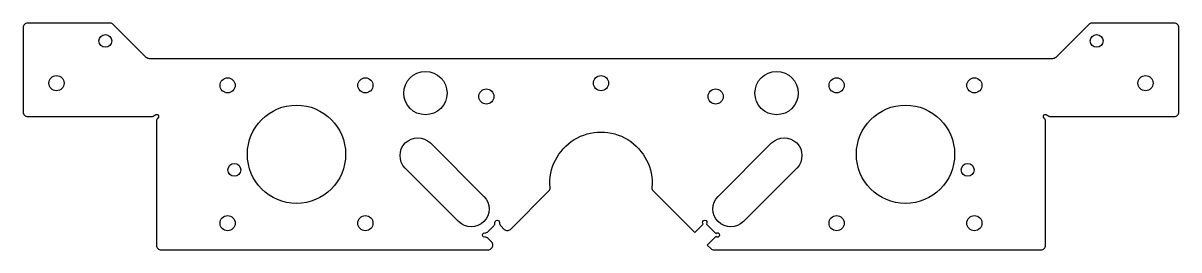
# Model space of a CAD drawing. Header units: millimetres. Extents: x -130 to 130, y -130 to -79.
import ezdxf

# ---------------------------------------------------------------- set-up
doc = ezdxf.new("R2010")
doc.units = ezdxf.units.MM
doc.layers.get('0').update_dxf_attribs({"linetype": 'CONTINUOUS'})

msp = doc.modelspace()

# ---------------------------------------------------------------- linework, layer by layer
for points in [[(-25.41, -130, 0.198912), (-24.71, -129.71), (-24.62, -129.62, 0.414214), (-24.62, -128.21), (-25.39, -127.44, 0.213422), (-26.15, -127.15, -1.05728), (-26.15, -126.15, 0.213422), (-25.39, -125.86), (-24.14, -124.61, 0.213422), (-23.85, -123.85, -1.05728), (-22.85, -123.85, 0.213422), (-22.56, -124.61), (-21.79, -125.38, 0.414214), (-20.38, -125.38), (-11.75, -116.75, 0.220701), (-11.46, -115.96, -1.087166), (11.46, -115.96, 0.220701), (11.75, -116.75), (21.09, -126.09), (22.99, -124.18, -2.414214), (23.7, -124.18), (25.82, -126.3, -2.414214), (25.82, -127.01), (23.91, -128.91), (24.71, -129.71, 0.198912), (25.41, -130), (99, -130, 0.414214), (100, -129), (100, -101.12, 0.213422), (99.67, -100.37, -1.05728), (100.37, -99.67, 0.213422), (101.12, -100), (129, -100, 0.414214), (130, -99), (130, -80, 0.414214), (129, -79), (110.41, -79, 0.198912), (109.71, -79.29), (102.29, -86.71, -0.198912), (101.59, -87), (-101.59, -87, -0.198912), (-102.29, -86.71), (-109.71, -79.29, 0.198912), (-110.41, -79), (-129, -79, 0.414214), (-130, -80), (-130, -99, 0.414214), (-129, -100), (-101.12, -100, 0.213422), (-100.37, -99.67, -1.05728), (-99.67, -100.37, 0.213422), (-100, -101.12), (-100, -129, 0.414214), (-99, -130)], [(-38.38, -105.96), (-26.36, -117.98, -1), (-32.02, -123.64), (-44.04, -111.62, -1)], [(26.36, -117.98), (38.38, -105.96, -1), (44.04, -111.62), (32.02, -123.64, -1)]]:
    msp.add_lwpolyline(points, format="xyb", close=True)
for centre, radius in [((-111.5, -83, 0), 1.44), ((111.5, -83, 0), 1.44), ((-122.5, -92.5, 0), 1.7), ((-39.5, -94.74, 0), 4.87), ((0, -92.5, 0), 1.7), ((39.5, -94.74, 0), 4.87), ((122.5, -92.5, 0), 1.7), ((-84, -93, 0), 1.7), ((-53, -93, 0), 1.7), ((53, -93, 0), 1.7), ((84, -93, 0), 1.7), ((-25.79, -95.5, 0), 1.7), ((25.79, -95.5, 0), 1.7), ((-68.5, -108.5, 0), 11.06), ((68.5, -108.5, 0), 11.06), ((-82.5, -112, 0), 1.44), ((82.5, -112, 0), 1.44), ((-84, -124, 0), 1.7), ((-53, -124, 0), 1.7), ((53, -124, 0), 1.7), ((84, -124, 0), 1.7)]:
    msp.add_circle(centre, radius)

doc.saveas('drawing.dxf')
